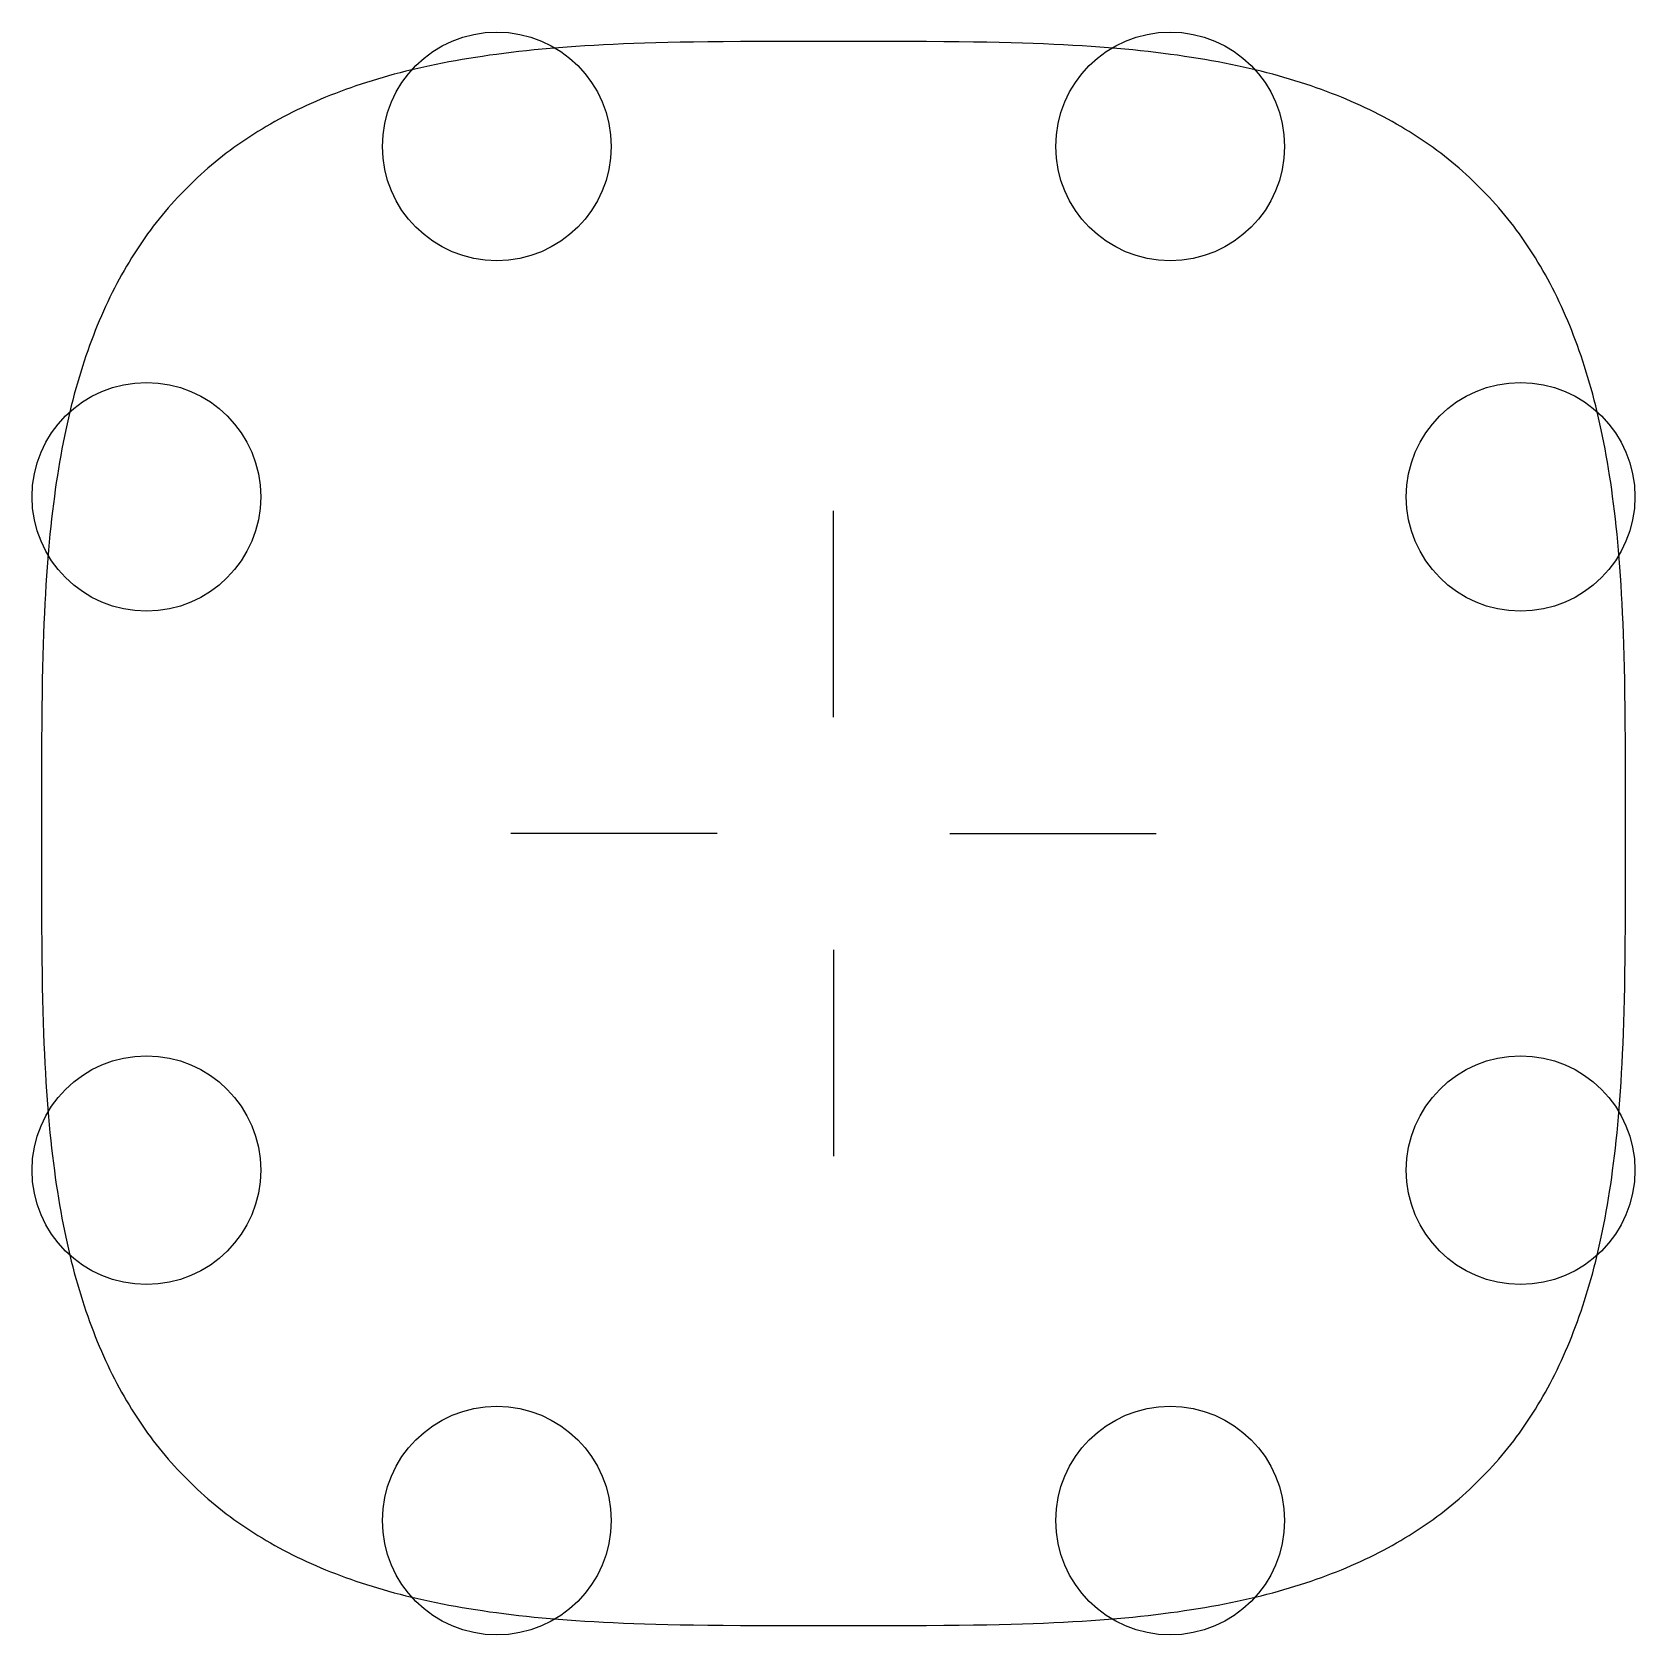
# Model space of a CAD drawing. Header units: metres. Extents: x -84 to 84, y -84 to 84.
import ezdxf

# ---------------------------------------------------------------- set-up
doc = ezdxf.new("R2010")
doc.units = ezdxf.units.M

msp = doc.modelspace()

# ---------------------------------------------------------------- linework, layer by layer
at = {"layer": 'ATTACH'}
for centre in [(-35.3282, 72.0965), (35.3282, 72.0965), (-72.096, 35.3317), (72.096, 35.3317), (-72.096, -35.3317), (72.096, -35.3317), (-35.3282, -72.0965), (35.3282, -72.0965)]:
    msp.add_circle(centre, 12, dxfattribs=at)
at = {"layer": 'OUTLINE'}
for p, q in [((-28.8394, 82.4434), (-29.7131, 82.3708)), ((-27.9454, 82.5123), (-28.8394, 82.4434)), ((-27.0295, 82.5774), (-27.9454, 82.5123)), ((-26.0901, 82.6389), (-27.0295, 82.5774)), ((-25.1251, 82.6965), (-26.0901, 82.6389)), ((-24.1322, 82.7505), (-25.1251, 82.6965)), ((-23.1087, 82.8007), (-24.1322, 82.7505)), ((-22.0512, 82.8472), (-23.1087, 82.8007)), ((-20.9558, 82.89), (-22.0512, 82.8472)), ((-19.8176, 82.9291), (-20.9558, 82.89)), ((-18.6307, 82.9644), (-19.8176, 82.9291)), ((-17.3872, 82.9961), (-18.6307, 82.9644)), ((-16.077, 83.0239), (-17.3872, 82.9961)), ((-14.6863, 83.0481), (-16.077, 83.0239)), ((-13.1955, 83.0686), (-14.6863, 83.0481)), ((-11.5748, 83.0853), (-13.1955, 83.0686)), ((-9.7753, 83.0983), (-11.5748, 83.0853)), ((-7.7034, 83.1076), (-9.7753, 83.0983)), ((-5.1265, 83.1132), (-7.7034, 83.1076)), ((0, 83.1151), (-5.1265, 83.1132)), ((5.1265, 83.1132), (0, 83.1151)), ((7.7034, 83.1076), (5.1265, 83.1132)), ((9.7753, 83.0983), (7.7034, 83.1076)), ((11.5748, 83.0853), (9.7753, 83.0983)), ((13.1955, 83.0686), (11.5748, 83.0853)), ((14.6863, 83.0481), (13.1955, 83.0686)), ((16.077, 83.0239), (14.6863, 83.0481)), ((17.3872, 82.9961), (16.077, 83.0239)), ((18.6307, 82.9644), (17.3872, 82.9961)), ((19.8176, 82.9291), (18.6307, 82.9644)), ((20.9558, 82.89), (19.8176, 82.9291)), ((22.0512, 82.8472), (20.9558, 82.89)), ((23.1087, 82.8007), (22.0512, 82.8472)), ((24.1322, 82.7505), (23.1087, 82.8007)), ((25.1251, 82.6965), (24.1322, 82.7505)), ((26.0901, 82.6389), (25.1251, 82.6965)), ((27.0295, 82.5774), (26.0901, 82.6389)), ((27.9454, 82.5123), (27.0295, 82.5774)), ((28.8394, 82.4434), (27.9454, 82.5123)), ((29.7131, 82.3708), (28.8394, 82.4434)), ((-41.0263, 80.8328), (-41.6888, 80.7003)), ((-40.3544, 80.9616), (-41.0263, 80.8328)), ((-39.6726, 81.0866), (-40.3544, 80.9616)), ((-38.9808, 81.2079), (-39.6726, 81.0866)), ((-38.2785, 81.3254), (-38.9808, 81.2079)), ((-37.5652, 81.4392), (-38.2785, 81.3254)), ((-36.8407, 81.5492), (-37.5652, 81.4392)), ((-36.1043, 81.6555), (-36.8407, 81.5492)), ((-35.3555, 81.758), (-36.1043, 81.6555)), ((-34.5939, 81.8568), (-35.3555, 81.758)), ((-33.8187, 81.9518), (-34.5939, 81.8568)), ((-33.0293, 82.0431), (-33.8187, 81.9518)), ((-32.225, 82.1306), (-33.0293, 82.0431)), ((-31.4048, 82.2144), (-32.225, 82.1306)), ((-30.5679, 82.2945), (-31.4048, 82.2144)), ((-29.7131, 82.3708), (-30.5679, 82.2945)), ((30.5679, 82.2945), (29.7131, 82.3708)), ((31.4048, 82.2144), (30.5679, 82.2945)), ((32.225, 82.1306), (31.4048, 82.2144)), ((33.0293, 82.0431), (32.225, 82.1306)), ((33.8187, 81.9518), (33.0293, 82.0431)), ((34.5939, 81.8568), (33.8187, 81.9518)), ((35.3555, 81.758), (34.5939, 81.8568)), ((36.1043, 81.6555), (35.3555, 81.758)), ((36.8407, 81.5492), (36.1043, 81.6555)), ((37.5652, 81.4392), (36.8407, 81.5492)), ((38.2785, 81.3254), (37.5652, 81.4392)), ((38.9808, 81.2079), (38.2785, 81.3254)), ((39.6726, 81.0866), (38.9808, 81.2079)), ((40.3544, 80.9616), (39.6726, 81.0866)), ((41.0263, 80.8328), (40.3544, 80.9616)), ((41.6888, 80.7003), (41.0263, 80.8328)), ((-47.8507, 79.1668), (-48.4252, 78.9926)), ((-47.2691, 79.3372), (-47.8507, 79.1668)), ((-46.6804, 79.5038), (-47.2691, 79.3372)), ((-46.0843, 79.6666), (-46.6804, 79.5038)), ((-45.4806, 79.8256), (-46.0843, 79.6666)), ((-44.8692, 79.9809), (-45.4806, 79.8256)), ((-44.2499, 80.1323), (-44.8692, 79.9809)), ((-43.6224, 80.28), (-44.2499, 80.1323)), ((-42.9866, 80.4238), (-43.6224, 80.28)), ((-42.3421, 80.5639), (-42.9866, 80.4238)), ((-41.6888, 80.7003), (-42.3421, 80.5639)), ((42.3421, 80.5639), (41.6888, 80.7003)), ((42.9866, 80.4238), (42.3421, 80.5639)), ((43.6224, 80.28), (42.9866, 80.4238)), ((44.2499, 80.1323), (43.6224, 80.28)), ((44.8692, 79.9809), (44.2499, 80.1323)), ((45.4806, 79.8256), (44.8692, 79.9809)), ((46.0843, 79.6666), (45.4806, 79.8256)), ((46.6804, 79.5038), (46.0843, 79.6666)), ((47.2691, 79.3372), (46.6804, 79.5038)), ((47.8507, 79.1668), (47.2691, 79.3372)), ((48.4252, 78.9926), (47.8507, 79.1668)), ((-52.7839, 77.4614), (-53.3008, 77.2527)), ((-52.261, 77.6662), (-52.7839, 77.4614)), ((-51.7321, 77.8672), (-52.261, 77.6662)), ((-51.197, 78.0644), (-51.7321, 77.8672)), ((-50.6556, 78.2577), (-51.197, 78.0644)), ((-50.1079, 78.4471), (-50.6556, 78.2577)), ((-49.5536, 78.6328), (-50.1079, 78.4471)), ((-48.9928, 78.8146), (-49.5536, 78.6328)), ((-48.4252, 78.9926), (-48.9928, 78.8146)), ((48.9928, 78.8146), (48.4252, 78.9926)), ((49.5536, 78.6328), (48.9928, 78.8146)), ((50.1079, 78.4471), (49.5536, 78.6328)), ((50.6556, 78.2577), (50.1079, 78.4471)), ((51.197, 78.0644), (50.6556, 78.2577)), ((51.7321, 77.8672), (51.197, 78.0644)), ((52.261, 77.6662), (51.7321, 77.8672)), ((52.7839, 77.4614), (52.261, 77.6662)), ((53.3008, 77.2527), (52.7839, 77.4614)), ((-56.2822, 75.9194), (-56.7598, 75.6835)), ((-55.7992, 76.1513), (-56.2822, 75.9194)), ((-55.3108, 76.3793), (-55.7992, 76.1513)), ((-54.8168, 76.6035), (-55.3108, 76.3793)), ((-54.3172, 76.8238), (-54.8168, 76.6035)), ((-53.8119, 77.0402), (-54.3172, 76.8238)), ((-53.3008, 77.2527), (-53.8119, 77.0402)), ((53.8119, 77.0402), (53.3008, 77.2527)), ((54.3172, 76.8238), (53.8119, 77.0402)), ((54.8168, 76.6035), (54.3172, 76.8238)), ((55.3108, 76.3793), (54.8168, 76.6035)), ((55.7992, 76.1513), (55.3108, 76.3793)), ((56.2822, 75.9194), (55.7992, 76.1513)), ((56.7598, 75.6835), (56.2822, 75.9194)), ((-59.5155, 74.186), (-59.957, 73.9226)), ((-59.069, 74.4454), (-59.5155, 74.186)), ((-58.6175, 74.7009), (-59.069, 74.4454)), ((-58.1608, 74.9525), (-58.6175, 74.7009)), ((-57.699, 75.2001), (-58.1608, 74.9525)), ((-57.2321, 75.4438), (-57.699, 75.2001)), ((-56.7598, 75.6835), (-57.2321, 75.4438)), ((57.2321, 75.4438), (56.7598, 75.6835)), ((57.699, 75.2001), (57.2321, 75.4438)), ((58.1608, 74.9525), (57.699, 75.2001)), ((58.6175, 74.7009), (58.1608, 74.9525)), ((59.069, 74.4454), (58.6175, 74.7009)), ((59.5155, 74.186), (59.069, 74.4454)), ((59.957, 73.9226), (59.5155, 74.186)), ((-62.0915, 72.5457), (-62.504, 72.2582)), ((-61.6742, 72.8291), (-62.0915, 72.5457)), ((-61.2522, 73.1085), (-61.6742, 72.8291)), ((-60.8253, 73.3838), (-61.2522, 73.1085)), ((-60.3936, 73.6552), (-60.8253, 73.3838)), ((-59.957, 73.9226), (-60.3936, 73.6552)), ((60.3936, 73.6552), (59.957, 73.9226)), ((60.8253, 73.3838), (60.3936, 73.6552)), ((61.2522, 73.1085), (60.8253, 73.3838)), ((61.6742, 72.8291), (61.2522, 73.1085)), ((62.0915, 72.5457), (61.6742, 72.8291)), ((62.504, 72.2582), (62.0915, 72.5457)), ((-64.4971, 70.7601), (-64.8821, 70.4481)), ((-64.1077, 71.0679), (-64.4971, 70.7601)), ((-63.7137, 71.3716), (-64.1077, 71.0679)), ((-63.3151, 71.6712), (-63.7137, 71.3716)), ((-62.9119, 71.9667), (-63.3151, 71.6712)), ((-62.504, 72.2582), (-62.9119, 71.9667)), ((62.9119, 71.9667), (62.504, 72.2582)), ((63.3151, 71.6712), (62.9119, 71.9667)), ((63.7137, 71.3716), (63.3151, 71.6712)), ((64.1077, 71.0679), (63.7137, 71.3716)), ((64.4971, 70.7601), (64.1077, 71.0679)), ((64.8821, 70.4481), (64.4971, 70.7601)), ((-66.3773, 69.1589), (-66.74, 68.8261)), ((-66.0101, 69.4875), (-66.3773, 69.1589)), ((-65.6385, 69.8118), (-66.0101, 69.4875)), ((-65.2625, 70.1321), (-65.6385, 69.8118)), ((-64.8821, 70.4481), (-65.2625, 70.1321)), ((65.2625, 70.1321), (64.8821, 70.4481)), ((65.6385, 69.8118), (65.2625, 70.1321)), ((66.0101, 69.4875), (65.6385, 69.8118)), ((66.3773, 69.1589), (66.0101, 69.4875)), ((66.74, 68.8261), (66.3773, 69.1589)), ((-68.1479, 67.4526), (-68.4891, 67.0985)), ((-67.8024, 67.8024), (-68.1479, 67.4526)), ((-67.4526, 68.1479), (-67.8024, 67.8024)), ((-67.0985, 68.4891), (-67.4526, 68.1479)), ((-66.74, 68.8261), (-67.0985, 68.4891)), ((67.0985, 68.4891), (66.74, 68.8261)), ((67.4526, 68.1479), (67.0985, 68.4891)), ((67.8024, 67.8024), (67.4526, 68.1479)), ((68.1479, 67.4526), (67.8024, 67.8024)), ((68.4891, 67.0985), (68.1479, 67.4526)), ((-69.8118, 65.6385), (-70.1321, 65.2625)), ((-69.4875, 66.0101), (-69.8118, 65.6385)), ((-69.1589, 66.3773), (-69.4875, 66.0101)), ((-68.8261, 66.74), (-69.1589, 66.3773)), ((-68.4891, 67.0985), (-68.8261, 66.74)), ((68.8261, 66.74), (68.4891, 67.0985)), ((69.1589, 66.3773), (68.8261, 66.74)), ((69.4875, 66.0101), (69.1589, 66.3773)), ((69.8118, 65.6385), (69.4875, 66.0101)), ((70.1321, 65.2625), (69.8118, 65.6385)), ((-71.0679, 64.1077), (-71.3716, 63.7137)), ((-70.7601, 64.4971), (-71.0679, 64.1077)), ((-70.4481, 64.8821), (-70.7601, 64.4971)), ((-70.1321, 65.2625), (-70.4481, 64.8821)), ((70.4481, 64.8821), (70.1321, 65.2625)), ((70.7601, 64.4971), (70.4481, 64.8821)), ((71.0679, 64.1077), (70.7601, 64.4971)), ((71.3716, 63.7137), (71.0679, 64.1077)), ((-72.2582, 62.504), (-72.5457, 62.0915)), ((-71.9667, 62.9119), (-72.2582, 62.504)), ((-71.6712, 63.3151), (-71.9667, 62.9119)), ((-71.3716, 63.7137), (-71.6712, 63.3151)), ((71.6712, 63.3151), (71.3716, 63.7137)), ((71.9667, 62.9119), (71.6712, 63.3151)), ((72.2582, 62.504), (71.9667, 62.9119)), ((72.5457, 62.0915), (72.2582, 62.504)), ((-73.3838, 60.8253), (-73.6552, 60.3936)), ((-73.1085, 61.2522), (-73.3838, 60.8253)), ((-72.8291, 61.6742), (-73.1085, 61.2522)), ((-72.5457, 62.0915), (-72.8291, 61.6742)), ((72.8291, 61.6742), (72.5457, 62.0915)), ((73.1085, 61.2522), (72.8291, 61.6742)), ((73.3838, 60.8253), (73.1085, 61.2522)), ((73.6552, 60.3936), (73.3838, 60.8253)), ((-74.4454, 59.069), (-74.7009, 58.6175)), ((-74.186, 59.5155), (-74.4454, 59.069)), ((-73.9226, 59.957), (-74.186, 59.5155)), ((-73.6552, 60.3936), (-73.9226, 59.957)), ((73.9226, 59.957), (73.6552, 60.3936)), ((74.186, 59.5155), (73.9226, 59.957)), ((74.4454, 59.069), (74.186, 59.5155)), ((74.7009, 58.6175), (74.4454, 59.069)), ((-75.4438, 57.2321), (-75.6835, 56.7598)), ((-75.2001, 57.699), (-75.4438, 57.2321)), ((-74.9525, 58.1608), (-75.2001, 57.699)), ((-74.7009, 58.6175), (-74.9525, 58.1608)), ((74.9525, 58.1608), (74.7009, 58.6175)), ((75.2001, 57.699), (74.9525, 58.1608)), ((75.4438, 57.2321), (75.2001, 57.699)), ((75.6835, 56.7598), (75.4438, 57.2321)), ((-76.1513, 55.7992), (-76.3793, 55.3108)), ((-75.9194, 56.2822), (-76.1513, 55.7992)), ((-75.6835, 56.7598), (-75.9194, 56.2822)), ((75.9194, 56.2822), (75.6835, 56.7598)), ((76.1513, 55.7992), (75.9194, 56.2822)), ((76.3793, 55.3108), (76.1513, 55.7992)), ((-76.8238, 54.3172), (-77.0402, 53.8119)), ((-76.6035, 54.8168), (-76.8238, 54.3172)), ((-76.3793, 55.3108), (-76.6035, 54.8168)), ((76.6035, 54.8168), (76.3793, 55.3108)), ((76.8238, 54.3172), (76.6035, 54.8168)), ((77.0402, 53.8119), (76.8238, 54.3172)), ((-77.6662, 52.261), (-77.8672, 51.7321)), ((-77.4614, 52.7839), (-77.6662, 52.261)), ((-77.2527, 53.3008), (-77.4614, 52.7839)), ((-77.0402, 53.8119), (-77.2527, 53.3008)), ((77.2527, 53.3008), (77.0402, 53.8119)), ((77.4614, 52.7839), (77.2527, 53.3008)), ((77.6662, 52.261), (77.4614, 52.7839)), ((77.8672, 51.7321), (77.6662, 52.261)), ((-78.2577, 50.6556), (-78.4471, 50.1079)), ((-78.0644, 51.197), (-78.2577, 50.6556)), ((-77.8672, 51.7321), (-78.0644, 51.197)), ((78.0644, 51.197), (77.8672, 51.7321)), ((78.2577, 50.6556), (78.0644, 51.197)), ((78.4471, 50.1079), (78.2577, 50.6556)), ((-78.8146, 48.9928), (-78.9926, 48.4252)), ((-78.6328, 49.5536), (-78.8146, 48.9928)), ((-78.4471, 50.1079), (-78.6328, 49.5536)), ((78.6328, 49.5536), (78.4471, 50.1079)), ((78.8146, 48.9928), (78.6328, 49.5536)), ((78.9926, 48.4252), (78.8146, 48.9928)), ((-79.3372, 47.2691), (-79.5038, 46.6804)), ((-79.1668, 47.8507), (-79.3372, 47.2691)), ((-78.9926, 48.4252), (-79.1668, 47.8507)), ((79.1668, 47.8507), (78.9926, 48.4252)), ((79.3372, 47.2691), (79.1668, 47.8507)), ((79.5038, 46.6804), (79.3372, 47.2691)), ((-79.8256, 45.4806), (-79.9809, 44.8692)), ((-79.6666, 46.0843), (-79.8256, 45.4806)), ((-79.5038, 46.6804), (-79.6666, 46.0843)), ((79.6666, 46.0843), (79.5038, 46.6804)), ((79.8256, 45.4806), (79.6666, 46.0843)), ((79.9809, 44.8692), (79.8256, 45.4806)), ((-80.1323, 44.2499), (-80.28, 43.6224)), ((-79.9809, 44.8692), (-80.1323, 44.2499)), ((80.1323, 44.2499), (79.9809, 44.8692)), ((80.28, 43.6224), (80.1323, 44.2499)), ((-80.5639, 42.3421), (-80.7003, 41.6888)), ((-80.4238, 42.9866), (-80.5639, 42.3421)), ((-80.28, 43.6224), (-80.4238, 42.9866)), ((80.4238, 42.9866), (80.28, 43.6224)), ((80.5639, 42.3421), (80.4238, 42.9866)), ((80.7003, 41.6888), (80.5639, 42.3421)), ((-80.8328, 41.0263), (-80.9616, 40.3544)), ((-80.7003, 41.6888), (-80.8328, 41.0263)), ((80.8328, 41.0263), (80.7003, 41.6888)), ((80.9616, 40.3544), (80.8328, 41.0263)), ((-81.2079, 38.9808), (-81.3254, 38.2785)), ((-81.0866, 39.6726), (-81.2079, 38.9808)), ((-80.9616, 40.3544), (-81.0866, 39.6726)), ((81.0866, 39.6726), (80.9616, 40.3544)), ((81.2079, 38.9808), (81.0866, 39.6726)), ((81.3254, 38.2785), (81.2079, 38.9808)), ((-81.4392, 37.5652), (-81.5492, 36.8407)), ((-81.3254, 38.2785), (-81.4392, 37.5652)), ((81.4392, 37.5652), (81.3254, 38.2785)), ((81.5492, 36.8407), (81.4392, 37.5652)), ((-81.758, 35.3555), (-81.8568, 34.5939)), ((-81.6555, 36.1043), (-81.758, 35.3555)), ((-81.5492, 36.8407), (-81.6555, 36.1043)), ((81.6555, 36.1043), (81.5492, 36.8407)), ((81.758, 35.3555), (81.6555, 36.1043)), ((81.8568, 34.5939), (81.758, 35.3555)), ((-81.9518, 33.8187), (-82.0431, 33.0293)), ((-81.8568, 34.5939), (-81.9518, 33.8187)), ((81.9518, 33.8187), (81.8568, 34.5939)), ((82.0431, 33.0293), (81.9518, 33.8187)), ((-82.1306, 32.225), (-82.2144, 31.4048)), ((-82.0431, 33.0293), (-82.1306, 32.225)), ((82.1306, 32.225), (82.0431, 33.0293)), ((82.2144, 31.4048), (82.1306, 32.225)), ((-82.2945, 30.5679), (-82.3708, 29.7131)), ((-82.2144, 31.4048), (-82.2945, 30.5679)), ((82.2945, 30.5679), (82.2144, 31.4048)), ((82.3708, 29.7131), (82.2945, 30.5679)), ((-82.4434, 28.8394), (-82.5123, 27.9454)), ((-82.3708, 29.7131), (-82.4434, 28.8394)), ((82.4434, 28.8394), (82.3708, 29.7131)), ((82.5123, 27.9454), (82.4434, 28.8394)), ((-82.5774, 27.0295), (-82.6389, 26.0901)), ((-82.5123, 27.9454), (-82.5774, 27.0295)), ((82.5774, 27.0295), (82.5123, 27.9454)), ((82.6389, 26.0901), (82.5774, 27.0295)), ((-82.6389, 26.0901), (-82.6965, 25.1251)), ((82.6965, 25.1251), (82.6389, 26.0901)), ((-82.7505, 24.1322), (-82.8007, 23.1087)), ((-82.6965, 25.1251), (-82.7505, 24.1322)), ((82.7505, 24.1322), (82.6965, 25.1251)), ((82.8007, 23.1087), (82.7505, 24.1322)), ((-82.8472, 22.0512), (-82.89, 20.9558)), ((-82.8007, 23.1087), (-82.8472, 22.0512)), ((82.8472, 22.0512), (82.8007, 23.1087)), ((82.89, 20.9558), (82.8472, 22.0512)), ((-82.89, 20.9558), (-82.9291, 19.8176)), ((82.9291, 19.8176), (82.89, 20.9558)), ((-82.9644, 18.6307), (-82.9961, 17.3872)), ((-82.9291, 19.8176), (-82.9644, 18.6307)), ((82.9644, 18.6307), (82.9291, 19.8176)), ((82.9961, 17.3872), (82.9644, 18.6307)), ((-82.9961, 17.3872), (-83.0239, 16.077)), ((83.0239, 16.077), (82.9961, 17.3872)), ((-83.0239, 16.077), (-83.0481, 14.6863)), ((83.0481, 14.6863), (83.0239, 16.077)), ((-83.0481, 14.6863), (-83.0686, 13.1955)), ((83.0686, 13.1955), (83.0481, 14.6863)), ((-83.0686, 13.1955), (-83.0853, 11.5748)), ((83.0853, 11.5748), (83.0686, 13.1955)), ((-83.0853, 11.5748), (-83.0983, 9.7753)), ((83.0983, 9.7753), (83.0853, 11.5748)), ((-83.0983, 9.7753), (-83.1076, 7.7034)), ((83.1076, 7.7034), (83.0983, 9.7753)), ((-83.1076, 7.7034), (-83.1132, 5.1265)), ((83.1132, 5.1265), (83.1076, 7.7034)), ((-83.1132, 5.1265), (-83.1151, 0)), ((83.1151, 0), (83.1132, 5.1265)), ((-83.1151, 0), (-83.1132, -5.1265)), ((83.1132, -5.1265), (83.1151, 0)), ((-83.1132, -5.1265), (-83.1076, -7.7034)), ((83.1076, -7.7034), (83.1132, -5.1265)), ((-83.1076, -7.7034), (-83.0983, -9.7753)), ((83.0983, -9.7753), (83.1076, -7.7034)), ((-83.0983, -9.7753), (-83.0853, -11.5748)), ((83.0853, -11.5748), (83.0983, -9.7753)), ((-83.0853, -11.5748), (-83.0686, -13.1955)), ((83.0686, -13.1955), (83.0853, -11.5748)), ((-83.0686, -13.1955), (-83.0481, -14.6863)), ((83.0481, -14.6863), (83.0686, -13.1955)), ((-83.0481, -14.6863), (-83.0239, -16.077)), ((83.0239, -16.077), (83.0481, -14.6863)), ((-83.0239, -16.077), (-82.9961, -17.3872)), ((82.9961, -17.3872), (83.0239, -16.077)), ((-82.9961, -17.3872), (-82.9644, -18.6307)), ((82.9644, -18.6307), (82.9961, -17.3872)), ((-82.9644, -18.6307), (-82.9291, -19.8176)), ((-82.9291, -19.8176), (-82.89, -20.9558)), ((82.89, -20.9558), (82.9291, -19.8176)), ((82.9291, -19.8176), (82.9644, -18.6307)), ((-82.89, -20.9558), (-82.8472, -22.0512)), ((82.8472, -22.0512), (82.89, -20.9558)), ((-82.8472, -22.0512), (-82.8007, -23.1087)), ((-82.8007, -23.1087), (-82.7505, -24.1322)), ((82.7505, -24.1322), (82.8007, -23.1087)), ((82.8007, -23.1087), (82.8472, -22.0512)), ((-82.7505, -24.1322), (-82.6965, -25.1251)), ((-82.6965, -25.1251), (-82.6389, -26.0901)), ((82.6389, -26.0901), (82.6965, -25.1251)), ((82.6965, -25.1251), (82.7505, -24.1322)), ((-82.6389, -26.0901), (-82.5774, -27.0295)), ((82.5774, -27.0295), (82.6389, -26.0901)), ((-82.5774, -27.0295), (-82.5123, -27.9454)), ((-82.5123, -27.9454), (-82.4434, -28.8394)), ((82.4434, -28.8394), (82.5123, -27.9454)), ((82.5123, -27.9454), (82.5774, -27.0295)), ((-82.4434, -28.8394), (-82.3708, -29.7131)), ((-82.3708, -29.7131), (-82.2945, -30.5679)), ((82.2945, -30.5679), (82.3708, -29.7131)), ((82.3708, -29.7131), (82.4434, -28.8394)), ((-82.2945, -30.5679), (-82.2144, -31.4048)), ((-82.2144, -31.4048), (-82.1306, -32.225)), ((82.1306, -32.225), (82.2144, -31.4048)), ((82.2144, -31.4048), (82.2945, -30.5679)), ((-82.1306, -32.225), (-82.0431, -33.0293)), ((-82.0431, -33.0293), (-81.9518, -33.8187)), ((81.9518, -33.8187), (82.0431, -33.0293)), ((82.0431, -33.0293), (82.1306, -32.225)), ((-81.9518, -33.8187), (-81.8568, -34.5939)), ((-81.8568, -34.5939), (-81.758, -35.3555)), ((81.758, -35.3555), (81.8568, -34.5939)), ((81.8568, -34.5939), (81.9518, -33.8187)), ((-81.758, -35.3555), (-81.6555, -36.1043)), ((-81.6555, -36.1043), (-81.5492, -36.8407)), ((-81.5492, -36.8407), (-81.4392, -37.5652)), ((81.4392, -37.5652), (81.5492, -36.8407)), ((81.5492, -36.8407), (81.6555, -36.1043)), ((81.6555, -36.1043), (81.758, -35.3555)), ((-81.4392, -37.5652), (-81.3254, -38.2785)), ((-81.3254, -38.2785), (-81.2079, -38.9808)), ((81.2079, -38.9808), (81.3254, -38.2785)), ((81.3254, -38.2785), (81.4392, -37.5652)), ((-81.2079, -38.9808), (-81.0866, -39.6726)), ((-81.0866, -39.6726), (-80.9616, -40.3544)), ((-80.9616, -40.3544), (-80.8328, -41.0263)), ((80.8328, -41.0263), (80.9616, -40.3544)), ((80.9616, -40.3544), (81.0866, -39.6726)), ((81.0866, -39.6726), (81.2079, -38.9808)), ((-80.8328, -41.0263), (-80.7003, -41.6888)), ((-80.7003, -41.6888), (-80.5639, -42.3421)), ((80.5639, -42.3421), (80.7003, -41.6888)), ((80.7003, -41.6888), (80.8328, -41.0263)), ((-80.5639, -42.3421), (-80.4238, -42.9866)), ((-80.4238, -42.9866), (-80.28, -43.6224)), ((-80.28, -43.6224), (-80.1323, -44.2499)), ((80.1323, -44.2499), (80.28, -43.6224)), ((80.28, -43.6224), (80.4238, -42.9866)), ((80.4238, -42.9866), (80.5639, -42.3421)), ((-80.1323, -44.2499), (-79.9809, -44.8692)), ((-79.9809, -44.8692), (-79.8256, -45.4806)), ((79.8256, -45.4806), (79.9809, -44.8692)), ((79.9809, -44.8692), (80.1323, -44.2499)), ((-79.8256, -45.4806), (-79.6666, -46.0843)), ((-79.6666, -46.0843), (-79.5038, -46.6804)), ((-79.5038, -46.6804), (-79.3372, -47.2691)), ((79.3372, -47.2691), (79.5038, -46.6804)), ((79.5038, -46.6804), (79.6666, -46.0843)), ((79.6666, -46.0843), (79.8256, -45.4806)), ((-79.3372, -47.2691), (-79.1668, -47.8507)), ((-79.1668, -47.8507), (-78.9926, -48.4252)), ((-78.9926, -48.4252), (-78.8146, -48.9928)), ((78.8146, -48.9928), (78.9926, -48.4252)), ((78.9926, -48.4252), (79.1668, -47.8507)), ((79.1668, -47.8507), (79.3372, -47.2691)), ((-78.8146, -48.9928), (-78.6328, -49.5536)), ((-78.6328, -49.5536), (-78.4471, -50.1079)), ((-78.4471, -50.1079), (-78.2577, -50.6556)), ((78.2577, -50.6556), (78.4471, -50.1079)), ((78.4471, -50.1079), (78.6328, -49.5536)), ((78.6328, -49.5536), (78.8146, -48.9928)), ((-78.2577, -50.6556), (-78.0644, -51.197)), ((-78.0644, -51.197), (-77.8672, -51.7321)), ((-77.8672, -51.7321), (-77.6662, -52.261)), ((77.6662, -52.261), (77.8672, -51.7321)), ((77.8672, -51.7321), (78.0644, -51.197)), ((78.0644, -51.197), (78.2577, -50.6556)), ((-77.6662, -52.261), (-77.4614, -52.7839)), ((-77.4614, -52.7839), (-77.2527, -53.3008)), ((-77.2527, -53.3008), (-77.0402, -53.8119)), ((-77.0402, -53.8119), (-76.8238, -54.3172)), ((76.8238, -54.3172), (77.0402, -53.8119)), ((77.0402, -53.8119), (77.2527, -53.3008)), ((77.2527, -53.3008), (77.4614, -52.7839)), ((77.4614, -52.7839), (77.6662, -52.261)), ((-76.8238, -54.3172), (-76.6035, -54.8168)), ((-76.6035, -54.8168), (-76.3793, -55.3108)), ((-76.3793, -55.3108), (-76.1513, -55.7992)), ((76.1513, -55.7992), (76.3793, -55.3108)), ((76.3793, -55.3108), (76.6035, -54.8168)), ((76.6035, -54.8168), (76.8238, -54.3172)), ((-76.1513, -55.7992), (-75.9194, -56.2822)), ((-75.9194, -56.2822), (-75.6835, -56.7598)), ((-75.6835, -56.7598), (-75.4438, -57.2321)), ((75.4438, -57.2321), (75.6835, -56.7598)), ((75.6835, -56.7598), (75.9194, -56.2822)), ((75.9194, -56.2822), (76.1513, -55.7992)), ((-75.4438, -57.2321), (-75.2001, -57.699)), ((-75.2001, -57.699), (-74.9525, -58.1608)), ((-74.9525, -58.1608), (-74.7009, -58.6175)), ((-74.7009, -58.6175), (-74.4454, -59.069)), ((74.4454, -59.069), (74.7009, -58.6175)), ((74.7009, -58.6175), (74.9525, -58.1608)), ((74.9525, -58.1608), (75.2001, -57.699)), ((75.2001, -57.699), (75.4438, -57.2321)), ((-74.4454, -59.069), (-74.186, -59.5155)), ((-74.186, -59.5155), (-73.9226, -59.957)), ((-73.9226, -59.957), (-73.6552, -60.3936)), ((-73.6552, -60.3936), (-73.3838, -60.8253)), ((73.3838, -60.8253), (73.6552, -60.3936)), ((73.6552, -60.3936), (73.9226, -59.957)), ((73.9226, -59.957), (74.186, -59.5155)), ((74.186, -59.5155), (74.4454, -59.069)), ((-73.3838, -60.8253), (-73.1085, -61.2522)), ((-73.1085, -61.2522), (-72.8291, -61.6742)), ((-72.8291, -61.6742), (-72.5457, -62.0915)), ((-72.5457, -62.0915), (-72.2582, -62.504)), ((72.2582, -62.504), (72.5457, -62.0915)), ((72.5457, -62.0915), (72.8291, -61.6742)), ((72.8291, -61.6742), (73.1085, -61.2522)), ((73.1085, -61.2522), (73.3838, -60.8253)), ((-72.2582, -62.504), (-71.9667, -62.9119)), ((-71.9667, -62.9119), (-71.6712, -63.3151)), ((-71.6712, -63.3151), (-71.3716, -63.7137)), ((-71.3716, -63.7137), (-71.0679, -64.1077)), ((71.0679, -64.1077), (71.3716, -63.7137)), ((71.3716, -63.7137), (71.6712, -63.3151)), ((71.6712, -63.3151), (71.9667, -62.9119)), ((71.9667, -62.9119), (72.2582, -62.504)), ((-71.0679, -64.1077), (-70.7601, -64.4971)), ((-70.7601, -64.4971), (-70.4481, -64.8821)), ((-70.4481, -64.8821), (-70.1321, -65.2625)), ((-70.1321, -65.2625), (-69.8118, -65.6385)), ((69.8118, -65.6385), (70.1321, -65.2625)), ((70.1321, -65.2625), (70.4481, -64.8821)), ((70.4481, -64.8821), (70.7601, -64.4971)), ((70.7601, -64.4971), (71.0679, -64.1077)), ((-69.8118, -65.6385), (-69.4875, -66.0101)), ((-69.4875, -66.0101), (-69.1589, -66.3773)), ((-69.1589, -66.3773), (-68.8261, -66.74)), ((-68.8261, -66.74), (-68.4891, -67.0985)), ((-68.4891, -67.0985), (-68.1479, -67.4526)), ((68.1479, -67.4526), (68.4891, -67.0985)), ((68.4891, -67.0985), (68.8261, -66.74)), ((68.8261, -66.74), (69.1589, -66.3773)), ((69.1589, -66.3773), (69.4875, -66.0101)), ((69.4875, -66.0101), (69.8118, -65.6385)), ((-68.1479, -67.4526), (-67.8024, -67.8024)), ((-67.8024, -67.8024), (-67.4526, -68.1479)), ((-67.4526, -68.1479), (-67.0985, -68.4891)), ((-67.0985, -68.4891), (-66.74, -68.8261)), ((-66.74, -68.8261), (-66.3773, -69.1589)), ((66.3773, -69.1589), (66.74, -68.8261)), ((66.74, -68.8261), (67.0985, -68.4891)), ((67.0985, -68.4891), (67.4526, -68.1479)), ((67.4526, -68.1479), (67.8024, -67.8024)), ((67.8024, -67.8024), (68.1479, -67.4526)), ((-66.3773, -69.1589), (-66.0101, -69.4875)), ((-66.0101, -69.4875), (-65.6385, -69.8118)), ((-65.6385, -69.8118), (-65.2625, -70.1321)), ((-65.2625, -70.1321), (-64.8821, -70.4481)), ((-64.8821, -70.4481), (-64.4971, -70.7601)), ((64.4971, -70.7601), (64.8821, -70.4481)), ((64.8821, -70.4481), (65.2625, -70.1321)), ((65.2625, -70.1321), (65.6385, -69.8118)), ((65.6385, -69.8118), (66.0101, -69.4875)), ((66.0101, -69.4875), (66.3773, -69.1589)), ((-64.4971, -70.7601), (-64.1077, -71.0679)), ((-64.1077, -71.0679), (-63.7137, -71.3716)), ((-63.7137, -71.3716), (-63.3151, -71.6712)), ((-63.3151, -71.6712), (-62.9119, -71.9667)), ((-62.9119, -71.9667), (-62.504, -72.2582)), ((-62.504, -72.2582), (-62.0915, -72.5457)), ((62.0915, -72.5457), (62.504, -72.2582)), ((62.504, -72.2582), (62.9119, -71.9667)), ((62.9119, -71.9667), (63.3151, -71.6712)), ((63.3151, -71.6712), (63.7137, -71.3716)), ((63.7137, -71.3716), (64.1077, -71.0679)), ((64.1077, -71.0679), (64.4971, -70.7601)), ((-62.0915, -72.5457), (-61.6742, -72.8291)), ((-61.6742, -72.8291), (-61.2522, -73.1085)), ((-61.2522, -73.1085), (-60.8253, -73.3838)), ((-60.8253, -73.3838), (-60.3936, -73.6552)), ((-60.3936, -73.6552), (-59.957, -73.9226)), ((-59.957, -73.9226), (-59.5155, -74.186)), ((59.5155, -74.186), (59.957, -73.9226)), ((59.957, -73.9226), (60.3936, -73.6552)), ((60.3936, -73.6552), (60.8253, -73.3838)), ((60.8253, -73.3838), (61.2522, -73.1085)), ((61.2522, -73.1085), (61.6742, -72.8291)), ((61.6742, -72.8291), (62.0915, -72.5457)), ((-59.5155, -74.186), (-59.069, -74.4454)), ((-59.069, -74.4454), (-58.6175, -74.7009)), ((-58.6175, -74.7009), (-58.1608, -74.9525)), ((-58.1608, -74.9525), (-57.699, -75.2001)), ((-57.699, -75.2001), (-57.2321, -75.4438)), ((-57.2321, -75.4438), (-56.7598, -75.6835)), ((-56.7598, -75.6835), (-56.2822, -75.9194)), ((56.2822, -75.9194), (56.7598, -75.6835)), ((56.7598, -75.6835), (57.2321, -75.4438)), ((57.2321, -75.4438), (57.699, -75.2001)), ((57.699, -75.2001), (58.1608, -74.9525)), ((58.1608, -74.9525), (58.6175, -74.7009)), ((58.6175, -74.7009), (59.069, -74.4454)), ((59.069, -74.4454), (59.5155, -74.186)), ((-56.2822, -75.9194), (-55.7992, -76.1513)), ((-55.7992, -76.1513), (-55.3108, -76.3793)), ((-55.3108, -76.3793), (-54.8168, -76.6035)), ((-54.8168, -76.6035), (-54.3172, -76.8238)), ((-54.3172, -76.8238), (-53.8119, -77.0402)), ((-53.8119, -77.0402), (-53.3008, -77.2527)), ((-53.3008, -77.2527), (-52.7839, -77.4614)), ((52.7839, -77.4614), (53.3008, -77.2527)), ((53.3008, -77.2527), (53.8119, -77.0402)), ((53.8119, -77.0402), (54.3172, -76.8238)), ((54.3172, -76.8238), (54.8168, -76.6035)), ((54.8168, -76.6035), (55.3108, -76.3793)), ((55.3108, -76.3793), (55.7992, -76.1513)), ((55.7992, -76.1513), (56.2822, -75.9194)), ((-52.7839, -77.4614), (-52.261, -77.6662)), ((-52.261, -77.6662), (-51.7321, -77.8672)), ((-51.7321, -77.8672), (-51.197, -78.0644)), ((-51.197, -78.0644), (-50.6556, -78.2577)), ((-50.6556, -78.2577), (-50.1079, -78.4471)), ((-50.1079, -78.4471), (-49.5536, -78.6328)), ((-49.5536, -78.6328), (-48.9928, -78.8146)), ((-48.9928, -78.8146), (-48.4252, -78.9926)), ((-48.4252, -78.9926), (-47.8507, -79.1668)), ((47.8507, -79.1668), (48.4252, -78.9926)), ((48.4252, -78.9926), (48.9928, -78.8146)), ((48.9928, -78.8146), (49.5536, -78.6328)), ((49.5536, -78.6328), (50.1079, -78.4471)), ((50.1079, -78.4471), (50.6556, -78.2577)), ((50.6556, -78.2577), (51.197, -78.0644)), ((51.197, -78.0644), (51.7321, -77.8672)), ((51.7321, -77.8672), (52.261, -77.6662)), ((52.261, -77.6662), (52.7839, -77.4614)), ((-47.8507, -79.1668), (-47.2691, -79.3372)), ((-47.2691, -79.3372), (-46.6804, -79.5038)), ((-46.6804, -79.5038), (-46.0843, -79.6666)), ((-46.0843, -79.6666), (-45.4806, -79.8256)), ((-45.4806, -79.8256), (-44.8692, -79.9809)), ((-44.8692, -79.9809), (-44.2499, -80.1323)), ((-44.2499, -80.1323), (-43.6224, -80.28)), ((-43.6224, -80.28), (-42.9866, -80.4238)), ((-42.9866, -80.4238), (-42.3421, -80.5639)), ((-42.3421, -80.5639), (-41.6888, -80.7003)), ((-41.6888, -80.7003), (-41.0263, -80.8328)), ((41.0263, -80.8328), (41.6888, -80.7003)), ((41.6888, -80.7003), (42.3421, -80.5639)), ((42.3421, -80.5639), (42.9866, -80.4238)), ((42.9866, -80.4238), (43.6224, -80.28)), ((43.6224, -80.28), (44.2499, -80.1323)), ((44.2499, -80.1323), (44.8692, -79.9809)), ((44.8692, -79.9809), (45.4806, -79.8256)), ((45.4806, -79.8256), (46.0843, -79.6666)), ((46.0843, -79.6666), (46.6804, -79.5038)), ((46.6804, -79.5038), (47.2691, -79.3372)), ((47.2691, -79.3372), (47.8507, -79.1668)), ((-41.0263, -80.8328), (-40.3544, -80.9616)), ((-40.3544, -80.9616), (-39.6726, -81.0866)), ((-39.6726, -81.0866), (-38.9808, -81.2079)), ((-38.9808, -81.2079), (-38.2785, -81.3254)), ((-38.2785, -81.3254), (-37.5652, -81.4392)), ((-37.5652, -81.4392), (-36.8407, -81.5492)), ((-36.8407, -81.5492), (-36.1043, -81.6555)), ((-36.1043, -81.6555), (-35.3555, -81.758)), ((-35.3555, -81.758), (-34.5939, -81.8568)), ((-34.5939, -81.8568), (-33.8187, -81.9518)), ((-33.8187, -81.9518), (-33.0293, -82.0431)), ((-33.0293, -82.0431), (-32.225, -82.1306)), ((-32.225, -82.1306), (-31.4048, -82.2144)), ((-31.4048, -82.2144), (-30.5679, -82.2945)), ((-30.5679, -82.2945), (-29.7131, -82.3708)), ((-29.7131, -82.3708), (-28.8394, -82.4434)), ((28.8394, -82.4434), (29.7131, -82.3708)), ((29.7131, -82.3708), (30.5679, -82.2945)), ((30.5679, -82.2945), (31.4048, -82.2144)), ((31.4048, -82.2144), (32.225, -82.1306)), ((32.225, -82.1306), (33.0293, -82.0431)), ((33.0293, -82.0431), (33.8187, -81.9518)), ((33.8187, -81.9518), (34.5939, -81.8568)), ((34.5939, -81.8568), (35.3555, -81.758)), ((35.3555, -81.758), (36.1043, -81.6555)), ((36.1043, -81.6555), (36.8407, -81.5492)), ((36.8407, -81.5492), (37.5652, -81.4392)), ((37.5652, -81.4392), (38.2785, -81.3254)), ((38.2785, -81.3254), (38.9808, -81.2079)), ((38.9808, -81.2079), (39.6726, -81.0866)), ((39.6726, -81.0866), (40.3544, -80.9616)), ((40.3544, -80.9616), (41.0263, -80.8328)), ((-28.8394, -82.4434), (-27.9454, -82.5123)), ((-27.9454, -82.5123), (-27.0295, -82.5774)), ((-27.0295, -82.5774), (-26.0901, -82.6389)), ((-26.0901, -82.6389), (-25.1251, -82.6965)), ((-25.1251, -82.6965), (-24.1322, -82.7505)), ((-24.1322, -82.7505), (-23.1087, -82.8007)), ((-23.1087, -82.8007), (-22.0512, -82.8472)), ((-22.0512, -82.8472), (-20.9558, -82.89)), ((-20.9558, -82.89), (-19.8176, -82.9291)), ((-19.8176, -82.9291), (-18.6307, -82.9644)), ((-18.6307, -82.9644), (-17.3872, -82.9961)), ((-17.3872, -82.9961), (-16.077, -83.0239)), ((-16.077, -83.0239), (-14.6863, -83.0481)), ((-14.6863, -83.0481), (-13.1955, -83.0686)), ((-13.1955, -83.0686), (-11.5748, -83.0853)), ((-11.5748, -83.0853), (-9.7753, -83.0983)), ((-9.7753, -83.0983), (-7.7034, -83.1076)), ((-7.7034, -83.1076), (-5.1265, -83.1132)), ((-5.1265, -83.1132), (0, -83.1151)), ((0, -83.1151), (5.1265, -83.1132)), ((5.1265, -83.1132), (7.7034, -83.1076)), ((7.7034, -83.1076), (9.7753, -83.0983)), ((9.7753, -83.0983), (11.5748, -83.0853)), ((11.5748, -83.0853), (13.1955, -83.0686)), ((13.1955, -83.0686), (14.6863, -83.0481)), ((14.6863, -83.0481), (16.077, -83.0239)), ((16.077, -83.0239), (17.3872, -82.9961)), ((17.3872, -82.9961), (18.6307, -82.9644)), ((18.6307, -82.9644), (19.8176, -82.9291)), ((19.8176, -82.9291), (20.9558, -82.89)), ((20.9558, -82.89), (22.0512, -82.8472)), ((22.0512, -82.8472), (23.1087, -82.8007)), ((23.1087, -82.8007), (24.1322, -82.7505)), ((24.1322, -82.7505), (25.1251, -82.6965)), ((25.1251, -82.6965), (26.0901, -82.6389)), ((26.0901, -82.6389), (27.0295, -82.5774)), ((27.0295, -82.5774), (27.9454, -82.5123)), ((27.9454, -82.5123), (28.8394, -82.4434))]:
    msp.add_line(p, q, dxfattribs=at)
at = {"layer": 'SLITS'}
for p, q in [((0, 12.224), (0, 33.8489)), ((-12.224, 0), (-33.8489, 0)), ((12.224, 0), (33.8489, 0)), ((0, -12.224), (0, -33.8489))]:
    msp.add_line(p, q, dxfattribs=at)

doc.saveas('drawing.dxf')
